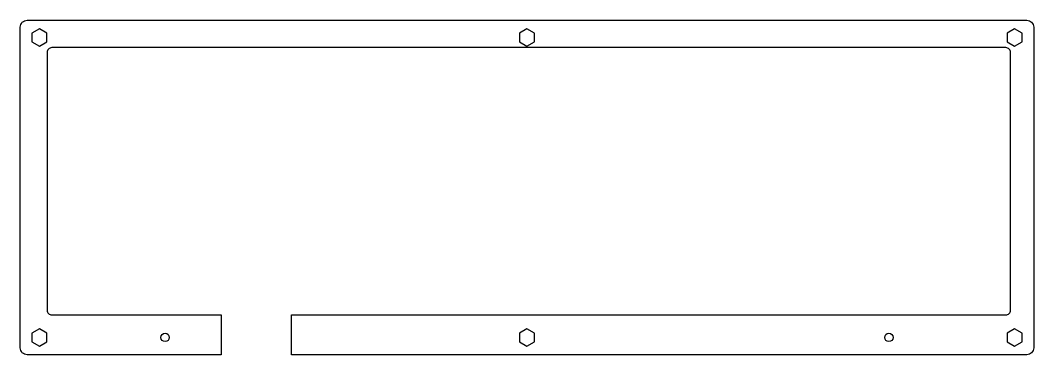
# Model space of a CAD drawing. Header units: millimetres. Extents: x -508 to -75, y -129 to 14.
import ezdxf

# ---------------------------------------------------------------- set-up
doc = ezdxf.new("R2010")
doc.units = ezdxf.units.MM
doc.layers.get('0').update_dxf_attribs({"linetype": 'CONTINUOUS'})

msp = doc.modelspace()

# ---------------------------------------------------------------- linework, layer by layer
msp.add_lwpolyline([(-392.33, -128.82), (-392.33, -111.8), (-86.45, -111.8, 0.414214), (-84.45, -109.8), (-84.45, 0.63, 0.414214), (-86.45, 2.63), (-494.87, 2.63, 0.414214), (-496.87, 0.63), (-496.87, -109.8, 0.414214), (-494.87, -111.8), (-422.33, -111.8), (-422.33, -128.82), (-505.39, -128.82, -0.414214), (-508.39, -125.83), (-508.39, 11.36, -0.414214), (-505.39, 14.36), (-77.53, 14.36, -0.414214), (-74.53, 11.36), (-74.53, -125.83, -0.414214), (-77.53, -128.82)], format="xyb", close=True)
for points in [[(-500.19, 3.25), (-496.99, 5.1), (-496.99, 8.8), (-500.19, 10.65), (-503.4, 8.8), (-503.4, 5.1)], [(-291.46, 3.25), (-288.25, 5.1), (-288.25, 8.8), (-291.46, 10.65), (-294.66, 8.8), (-294.66, 5.1)], [(-82.72, 3.25), (-79.52, 5.1), (-79.52, 8.8), (-82.72, 10.65), (-85.92, 8.8), (-85.92, 5.1)], [(-500.19, -117.72), (-503.4, -119.57), (-503.4, -123.27), (-500.19, -125.12), (-496.99, -123.27), (-496.99, -119.57)], [(-291.46, -117.72), (-294.66, -119.57), (-294.66, -123.27), (-291.46, -125.12), (-288.25, -123.27), (-288.25, -119.57)], [(-82.72, -117.72), (-85.92, -119.57), (-85.92, -123.27), (-82.72, -125.12), (-79.52, -123.27), (-79.52, -119.57)]]:
    msp.add_lwpolyline(points, close=True)
for centre in [(-446.41, -121.42), (-136.51, -121.42)]:
    msp.add_circle(centre, 1.8)

doc.saveas('drawing.dxf')
